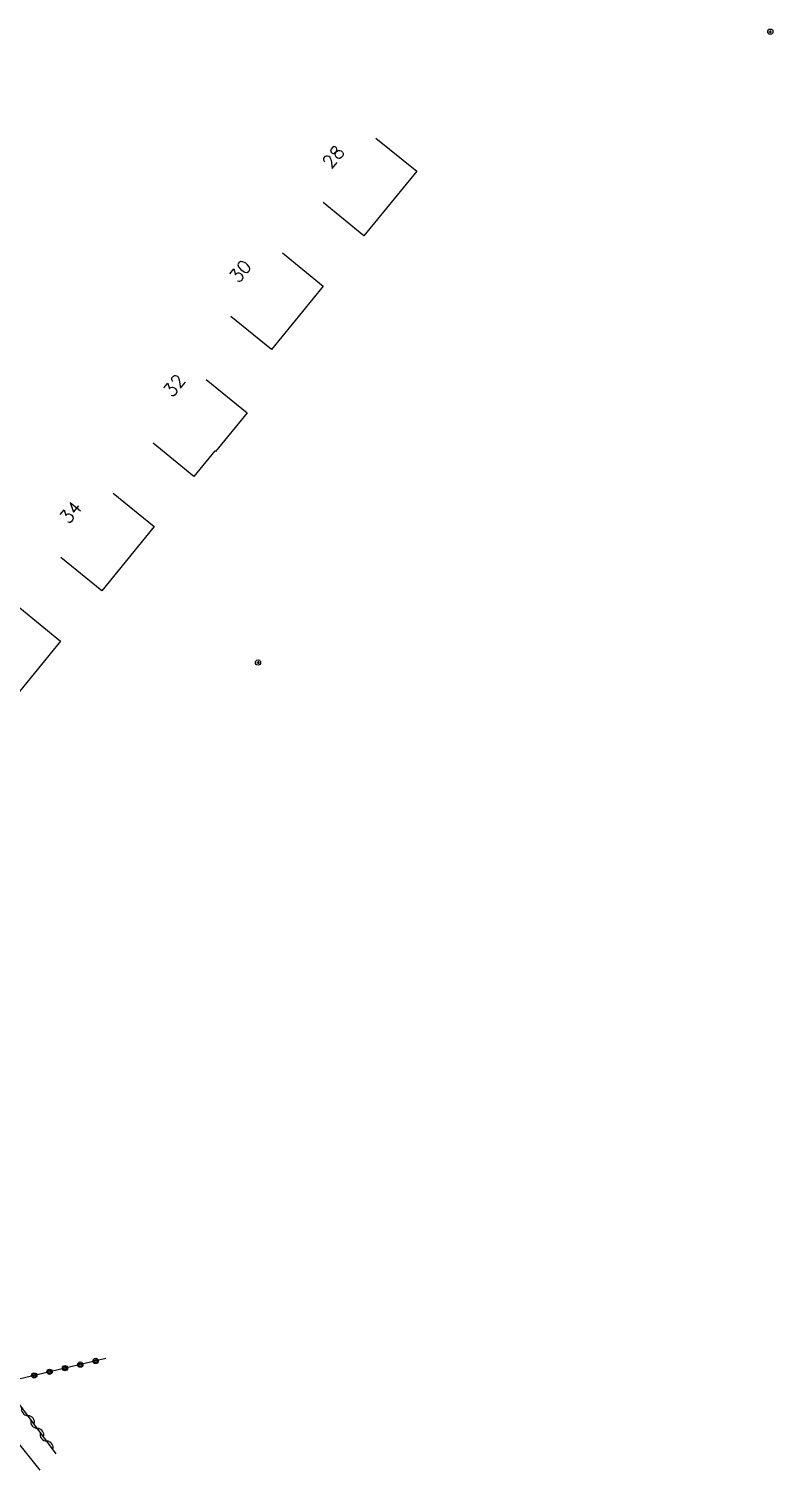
# Model space of a CAD drawing. Header units: millimetres. Extents: x 145512 to 146000, y 142000 to 142988.
# Drawn here: x 145907 to 145977.8, y 142610.9 to 142748.1 of the extents above; entities that cross this region are included whole.
import ezdxf
from ezdxf.enums import TextEntityAlignment as Align

# ---------------------------------------------------------------- set-up
doc = ezdxf.new("R2010")
doc.units = ezdxf.units.MM
doc.layers.get('0').update_dxf_attribs({"linetype": 'CONTINUOUS'})
for name, color, linetype in [('w0008', 7, 'CONTINUOUS'), ('W0101', 7, 'CONTINUOUS'), ('w0310', 3, 'CONTINUOUS'), ('W0856', 7, 'CONTINUOUS'), ('W0991', 7, 'CONTINUOUS'), ('w1338', 7, 'CONTINUOUS')]:
    doc.layers.add(name, color=color, linetype=linetype)
doc.styles.get("Standard").update_dxf_attribs({"font": 'romans.shx', "width": 0.85})

# ---------------------------------------------------------------- blocks, each defined once
blk = doc.blocks.new('t310o')
at = {"color": 0, "linetype": 'Continuous'}
for centre, start, end in [((-0.5, 0.38), 216.8699, 323.1304), ((0.5, -0.37), 36.8699, 143.1303)]:
    blk.add_arc(centre, 0.625, start, end, dxfattribs=at)
blk = doc.blocks.new('t322o')
at = {"color": 0, "linetype": 'Continuous'}
for radius in [0.25, 0.15]:
    blk.add_circle((0, 0), radius, dxfattribs=at)
blk = doc.blocks.new('T856')
for p, q in [((-0.125, 0), (0.125, 0)), ((0, 0.125), (0, -0.125))]:
    blk.add_line(p, q)
blk.add_ellipse((0, 0), major_axis=(-0.177, 0.177), ratio=1, start_param=3.9269908, end_param=10.2101761)

msp = doc.modelspace()

# ---------------------------------------------------------------- linework, layer by layer
at = {"layer": 'w0008'}
msp.add_lwpolyline([(145904.1, 142615.84), (145908.05, 142610.94)], dxfattribs=at)
at = {"layer": 'W0101'}
for points in [[(145940.02, 142737.67), (145943.89, 142734.51), (145938.86, 142728.37), (145935, 142731.53)], [(145931.13, 142726.74), (145935, 142723.58), (145930.08, 142717.54), (145926.2, 142720.7)], [(145923.88, 142714.7), (145927.76, 142711.54), (145924.76, 142707.86), (145924.68, 142707.9), (145922.69, 142705.47), (145918.82, 142708.64)], [(145915.03, 142703.87), (145918.91, 142700.72), (145913.94, 142694.6), (145910.06, 142697.75)], [(145906.14, 142692.96), (145910.01, 142689.79), (145905, 142683.66), (145901.13, 142686.83)]]:
    msp.add_lwpolyline(points, dxfattribs=at)
at = {"layer": 'w0310'}
msp.add_lwpolyline([(145909.59, 142612.5), (145904.6, 142619.26)], dxfattribs=at)
at = {"layer": 'w1338'}
msp.add_lwpolyline([(145914.34, 142621.56), (145904.6, 142619.26)], dxfattribs=at)

# ---------------------------------------------------------------- block references
at = {"layer": 'w0310', "rotation": 126.4257563896842}
for p in [(145906.92, 142616.13), (145907.81, 142614.92), (145908.7, 142613.71)]:
    msp.add_blockref('t310o', p, dxfattribs=at)
at = {"layer": 'W0856'}
for p in [(145977.52, 142747.78), (145928.8, 142687.77)]:
    msp.add_blockref('T856', p, dxfattribs=at)
at = {"layer": 'w1338', "rotation": 193.2628521737312}
for p in [(145910.44, 142620.64), (145911.9, 142620.98), (145913.36, 142621.33), (145907.52, 142619.95), (145908.98, 142620.3)]:
    msp.add_blockref('t322o', p, dxfattribs=at)

# ---------------------------------------------------------------- texts
at = {"layer": 'W0991'}
for s, rotation, p in [('28', 50.703, (145935.96, 142735.87)), ('30', 50.8081, (145927.12, 142724.99)), ('32', 50.7938, (145920.83, 142714.13)), ('34', 50.8906, (145910.99, 142702.07))]:
    msp.add_text(s, height=1.25, rotation=rotation, dxfattribs=at).set_placement(p, align=Align.MIDDLE_CENTER)

doc.saveas('drawing.dxf')
